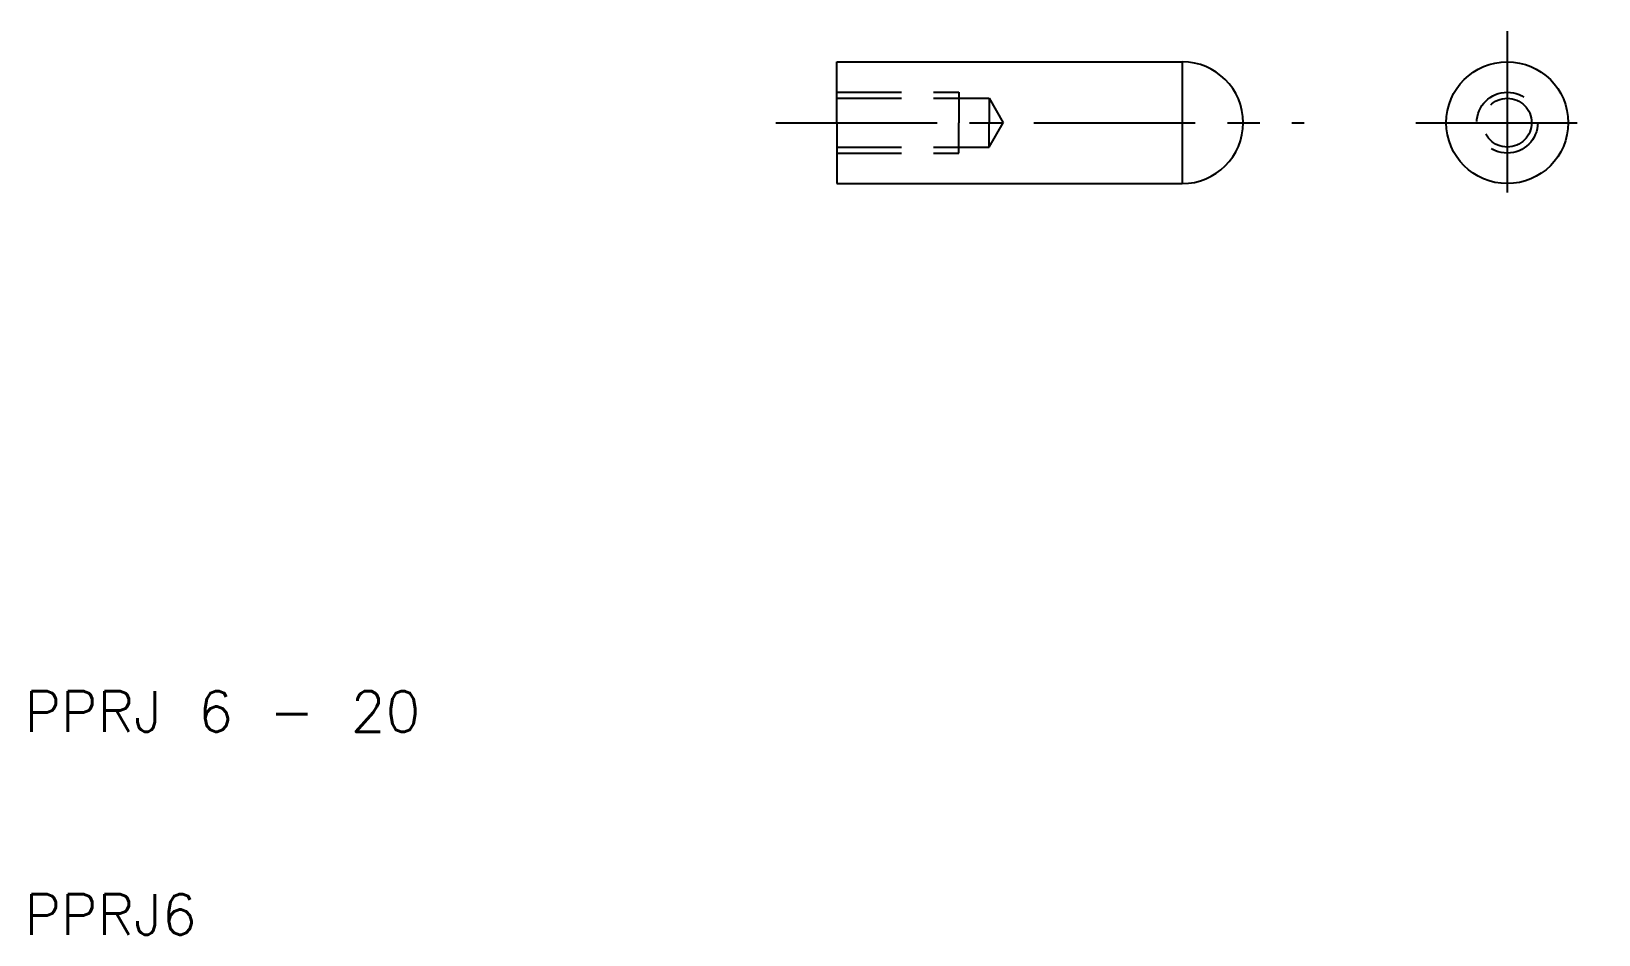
# Model space of a CAD drawing. Extents: x 10.3 to 87.5, y 10 to 54.5.
import ezdxf

# ---------------------------------------------------------------- set-up
doc = ezdxf.new("R2010")
doc.units = 0
doc.header["$LTSCALE"] = 0.25
doc.linetypes.add('CENTER', pattern=[50.8, 31.75, -6.35, 6.35, -6.35])
doc.linetypes.add('DASHED', pattern=[19.05, 12.7, -6.35])
doc.layers.get('0').update_dxf_attribs({"linetype": 'CONTINUOUS'})
doc.layers.add('CENTER', color=1, linetype='CENTER')
doc.styles.get("Standard").update_dxf_attribs({"font": 'txt.shx', "bigfont": 'extfont.shx'})

msp = doc.modelspace()

# ---------------------------------------------------------------- linework, layer by layer
for p, q in [((50, 53), (67, 53)), ((50, 50), (50, 53)), ((67, 53), (67, 47)), ((50, 50), (50, 47)), ((50, 47), (67, 47))]:
    msp.add_line(p, q)
at = {"color": 3, "linetype": 'DASHED'}
for p, q in [((50, 51.5), (56, 51.5)), ((50, 51.2), (57.5, 51.2)), ((56, 51.5), (56, 50)), ((57.5, 51.2), (57.5, 50)), ((57.5, 51.2), (58.19282, 50)), ((56, 48.5), (56, 50)), ((57.5, 48.8), (58.19282, 50)), ((57.5, 48.8), (57.5, 50)), ((50, 48.8), (57.5, 48.8)), ((50, 48.5), (56, 48.5))]:
    msp.add_line(p, q, dxfattribs=at)
msp.add_circle((83, 50), 3)
for radius in [1.5, 1.2]:
    msp.add_circle((83, 50), radius, dxfattribs=at)
msp.add_arc((67, 50), 3, 270, 90)
at = {"layer": 'CENTER', "color": 1, "linetype": 'CENTER'}
for p, q in [((83, 54.5), (83, 45.5)), ((47, 50), (73, 50)), ((78.5, 50), (87.5, 50))]:
    msp.add_line(p, q, dxfattribs=at)

# ---------------------------------------------------------------- texts
for s, p in [('PPRJ 6 - 20', (10, 20)), ('PPRJ6', (10, 10))]:
    msp.add_text(s, height=2).set_placement(p)

doc.saveas('drawing.dxf')
